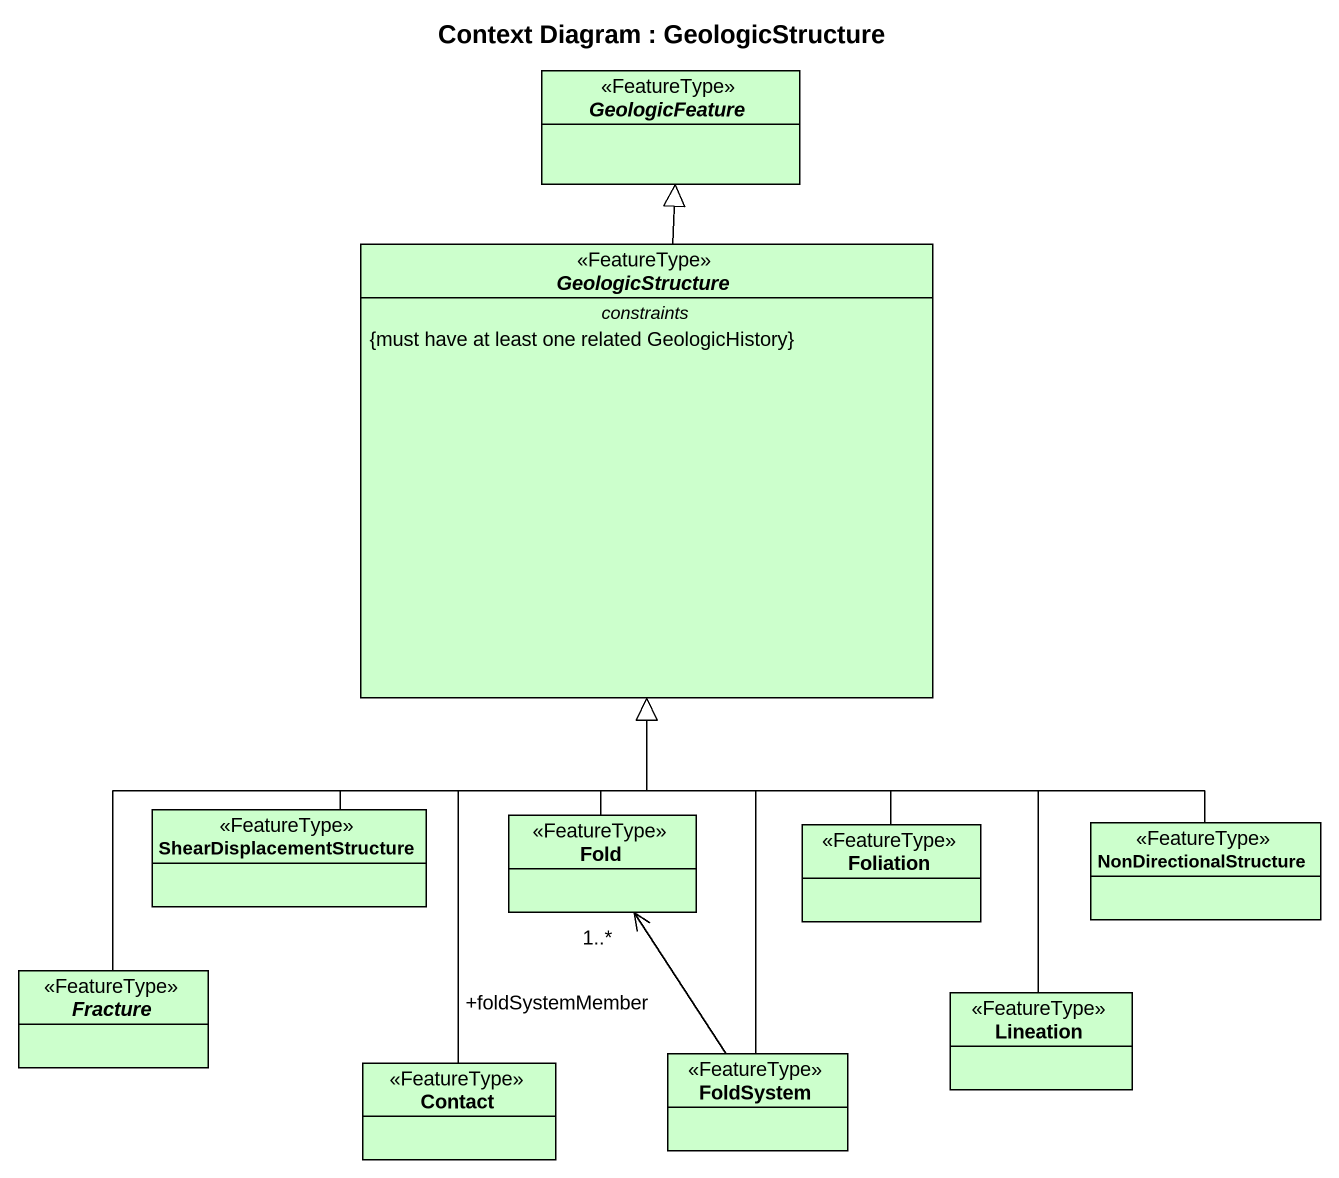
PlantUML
@startuml
title Context Diagram : GeologicStructure
hide circle
hide empty members
abstract class GeologicFeature <<FeatureType>> #CCFFCC
abstract class GeologicStructure <<FeatureType>> #CCFFCC {
  -- constraints --
  {must have at least one related GeologicHistory}
}
class ShearDisplacementStructure <<FeatureType>> #CCFFCC
class Fold <<FeatureType>> #CCFFCC
class Foliation <<FeatureType>> #CCFFCC
class NonDirectionalStructure <<FeatureType>> #CCFFCC
abstract class Fracture <<FeatureType>> #CCFFCC
class Lineation <<FeatureType>> #CCFFCC
class Contact <<FeatureType>> #CCFFCC
class FoldSystem <<FeatureType>> #CCFFCC
GeologicStructure -up-|> GeologicFeature
ShearDisplacementStructure -up-|> GeologicStructure
Fold -up-|> GeologicStructure
Foliation -up-|> GeologicStructure
NonDirectionalStructure -up-|> GeologicStructure
Fracture -up-|> GeologicStructure
Lineation -up-|> GeologicStructure
Contact -up-|> GeologicStructure
FoldSystem -up-|> GeologicStructure
FoldSystem -up-> "+foldSystemMember\n1..*" Fold
@enduml
